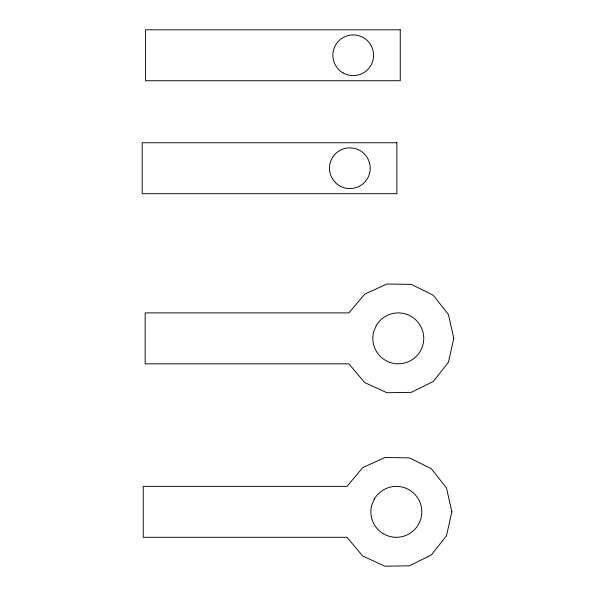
<?xml version="1.0" encoding="UTF-8"?>
<svg xmlns="http://www.w3.org/2000/svg" width="596" height="596" viewBox="0 0 596 596"><rect width="100%" height="100%" fill="white"/><g stroke="black" fill="none" stroke-linecap="round" stroke-linejoin="round"><path stroke-width="0.89" d="M453.809 338.364L448.423 362.226L433.299 381.462L411.382 392.332L386.916 392.727L364.663 382.565L348.928 363.836L145.171 363.836L145.171 312.893L348.928 312.893L364.663 294.163L386.916 284.001L411.382 284.396L433.299 295.266L448.423 314.502L453.809 338.364M451.872 511.837L446.486 535.707L431.362 554.936L409.445 565.805L384.986 566.2L362.726 556.046L346.991 537.309L143.241 537.309L143.241 486.373L346.991 486.373L362.726 467.637L384.986 457.482L409.445 457.877L431.362 468.747L446.486 487.975L451.872 511.837M376.218 325.632L373.677 331.771A25.472 25.472 0 0 0 402.695 363.448A25.472 25.472 0 0 0 419.137 323.755A25.472 25.472 0 0 0 376.218 325.632M374.288 499.105L371.74 505.252A25.472 25.472 0 0 0 400.765 536.922A25.472 25.472 0 0 0 417.207 497.235A25.472 25.472 0 0 0 374.288 499.105M400.259 29.8L145.566 29.8L145.566 80.736L400.259 80.736L400.259 29.8M396.884 142.749L142.191 142.749L142.191 193.685L396.884 193.685L396.884 142.749M335.444 182.622A20.376 20.376 0 0 0 369.527 173.488A20.376 20.376 0 0 0 344.577 148.538A20.376 20.376 0 0 0 335.444 182.622M343.035 72.913A20.376 20.376 0 0 0 373.595 55.272A20.376 20.376 0 0 0 343.035 37.623A20.376 20.376 0 0 0 343.035 72.913"/></g></svg>
